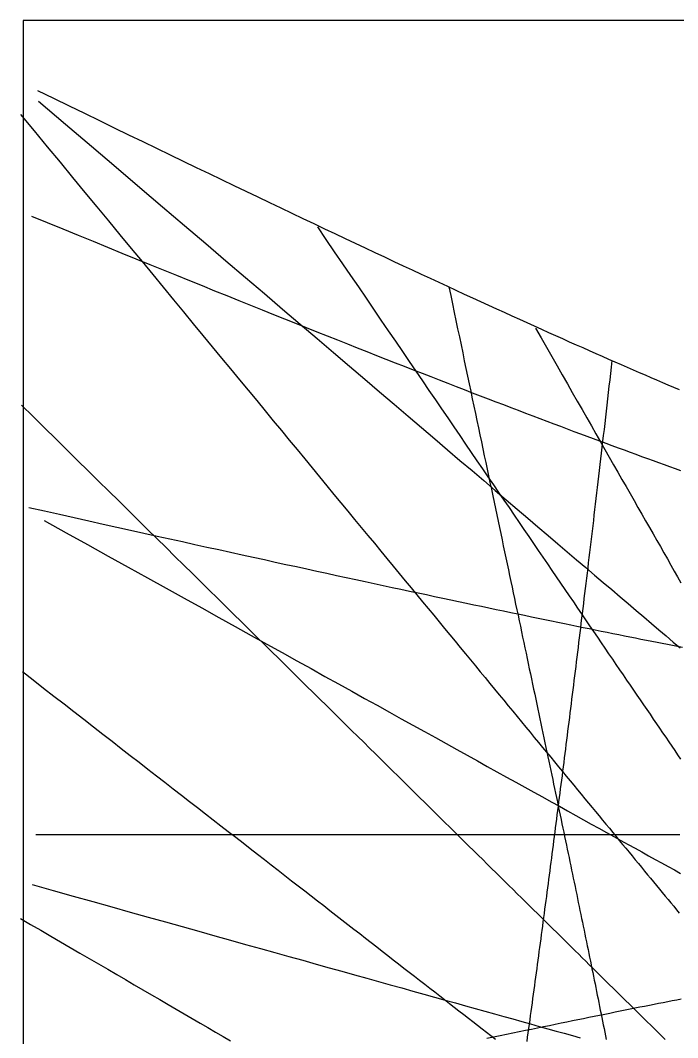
# Model space of a CAD drawing. Header units: millimetres. Extents: x -571 to 571, y -403 to 280.
# Drawn here: x -571.2 to -277.8, y -174.4 to 280 of the extents above; entities that cross this region are included whole.
import ezdxf

# ---------------------------------------------------------------- set-up
doc = ezdxf.new("R2010")
doc.units = ezdxf.units.MM
for name, color, linetype in [('DECL', 30, 'Continuous'), ('HOUR', 7, 'Continuous'), ('HOUR20', 8, 'Continuous'), ('OUTLINE', 7, 'Continuous'), ('RISE', 3, 'Continuous'), ('SET', 2, 'Continuous'), ('TEMP', 5, 'Continuous')]:
    doc.layers.add(name, color=color, linetype=linetype)

msp = doc.modelspace()

# ---------------------------------------------------------------- linework, layer by layer
at = {"layer": 'DECL'}
for points in [[(-563.55, 248.73), (-556.41, 245.23), (-549.42, 241.82), (-542.58, 238.48), (-535.88, 235.21), (-529.33, 232.02), (-522.91, 228.9), (-516.62, 225.85), (-510.45, 222.86), (-504.41, 219.94), (-498.49, 217.08), (-492.68, 214.28), (-486.99, 211.53), (-481.4, 208.85), (-475.92, 206.21), (-470.54, 203.63), (-465.27, 201.11), (-460.08, 198.63), (-454.99, 196.2), (-450, 193.82), (-445.08, 191.48), (-440.26, 189.19), (-435.52, 186.95), (-430.86, 184.74), (-426.28, 182.58), (-421.78, 180.46), (-417.35, 178.37), (-412.99, 176.32), (-408.71, 174.32), (-404.49, 172.34), (-400.34, 170.4), (-396.26, 168.5), (-392.24, 166.63), (-388.28, 164.79), (-384.39, 162.99), (-380.55, 161.21), (-376.77, 159.47), (-373.05, 157.75), (-369.38, 156.06), (-365.77, 154.41), (-362.21, 152.78), (-358.7, 151.17), (-355.24, 149.59), (-351.83, 148.04), (-348.46, 146.52), (-345.15, 145.01), (-341.88, 143.53), (-338.65, 142.08), (-335.47, 140.65), (-332.32, 139.24), (-329.23, 137.85), (-326.17, 136.48), (-323.15, 135.14), (-320.17, 133.81), (-317.23, 132.51), (-314.32, 131.22), (-311.45, 129.96), (-308.62, 128.71), (-305.83, 127.48), (-303.06, 126.27), (-300.33, 125.08), (-297.64, 123.9), (-294.97, 122.74), (-292.34, 121.6), (-289.74, 120.48), (-287.17, 119.37), (-284.62, 118.28), (-282.11, 117.2), (-279.63, 116.14), (-277.17, 115.09)], [(-566.33, 192.59), (-559.22, 189.67), (-552.26, 186.81), (-545.45, 184.02), (-538.79, 181.3), (-532.27, 178.63), (-525.88, 176.02), (-519.62, 173.47), (-513.48, 170.97), (-507.47, 168.53), (-501.58, 166.14), (-495.8, 163.79), (-490.13, 161.5), (-484.57, 159.25), (-479.12, 157.05), (-473.77, 154.9), (-468.51, 152.78), (-463.36, 150.71), (-458.29, 148.68), (-453.32, 146.69), (-448.43, 144.73), (-443.63, 142.82), (-438.91, 140.94), (-434.27, 139.09), (-429.71, 137.28), (-425.23, 135.5), (-420.82, 133.76), (-416.49, 132.05), (-412.23, 130.36), (-408.03, 128.71), (-403.9, 127.09), (-399.84, 125.5), (-395.84, 123.93), (-391.9, 122.39), (-388.02, 120.88), (-384.21, 119.39), (-380.45, 117.93), (-376.74, 116.5), (-373.09, 115.08), (-369.5, 113.69), (-365.95, 112.33), (-362.46, 110.98), (-359.02, 109.66), (-355.62, 108.36), (-352.28, 107.08), (-348.98, 105.82), (-345.72, 104.58), (-342.51, 103.36), (-339.35, 102.16), (-336.22, 100.98), (-333.14, 99.82), (-330.1, 98.67), (-327.09, 97.54), (-324.13, 96.43), (-321.21, 95.34), (-318.32, 94.26), (-315.46, 93.2), (-312.65, 92.15), (-309.87, 91.12), (-307.12, 90.11), (-304.4, 89.1), (-301.72, 88.12), (-299.07, 87.15), (-296.46, 86.19), (-293.87, 85.24), (-291.31, 84.31), (-288.79, 83.4), (-286.29, 82.49), (-283.82, 81.6), (-281.38, 80.72), (-278.96, 79.85), (-276.57, 79)], [(-567.44, 62.44), (-560.53, 60.89), (-553.78, 59.38), (-547.16, 57.9), (-540.69, 56.45), (-534.34, 55.04), (-528.13, 53.66), (-522.04, 52.3), (-516.07, 50.98), (-510.22, 49.68), (-504.48, 48.41), (-498.86, 47.16), (-493.34, 45.94), (-487.92, 44.75), (-482.61, 43.58), (-477.39, 42.43), (-472.27, 41.31), (-467.24, 40.2), (-462.31, 39.12), (-457.45, 38.06), (-452.69, 37.02), (-448, 36), (-443.4, 34.99), (-438.88, 34.01), (-434.43, 33.04), (-430.05, 32.1), (-425.75, 31.17), (-421.52, 30.25), (-417.35, 29.35), (-413.25, 28.47), (-409.22, 27.6), (-405.25, 26.75), (-401.34, 25.91), (-397.5, 25.09), (-393.71, 24.28), (-389.98, 23.49), (-386.3, 22.71), (-382.68, 21.94), (-379.11, 21.18), (-375.6, 20.44), (-372.13, 19.7), (-368.72, 18.98), (-365.35, 18.28), (-362.03, 17.58), (-358.76, 16.89), (-355.53, 16.22), (-352.34, 15.55), (-349.2, 14.9), (-346.11, 14.25), (-343.05, 13.62), (-340.03, 12.99), (-337.06, 12.38), (-334.12, 11.77), (-331.22, 11.17), (-328.35, 10.59), (-325.53, 10.01), (-322.74, 9.43), (-319.98, 8.87), (-317.26, 8.32), (-314.57, 7.77), (-311.91, 7.23), (-309.29, 6.7), (-306.69, 6.18), (-304.13, 5.66), (-301.6, 5.15), (-299.1, 4.65), (-296.62, 4.15), (-294.18, 3.67), (-291.76, 3.18), (-289.37, 2.71), (-287.01, 2.24), (-284.67, 1.78), (-282.36, 1.32), (-280.08, 0.87), (-277.81, 0.43), (-275.58, -0.01)], [(-564.27, -83.6), (-557.68, -83.6), (-551.23, -83.6), (-544.92, -83.6), (-538.73, -83.6), (-532.66, -83.6), (-526.72, -83.6), (-520.9, -83.6), (-515.18, -83.6), (-509.58, -83.6), (-504.08, -83.6), (-498.69, -83.6), (-493.4, -83.6), (-488.21, -83.6), (-483.11, -83.6), (-478.1, -83.6), (-473.18, -83.6), (-468.36, -83.6), (-463.61, -83.6), (-458.95, -83.6), (-454.36, -83.6), (-449.86, -83.6), (-445.43, -83.6), (-441.08, -83.6), (-436.79, -83.6), (-432.58, -83.6), (-428.44, -83.6), (-424.36, -83.6), (-420.34, -83.6), (-416.39, -83.6), (-412.51, -83.6), (-408.68, -83.6), (-404.91, -83.6), (-401.19, -83.6), (-397.54, -83.6), (-393.94, -83.6), (-390.39, -83.6), (-386.89, -83.6), (-383.44, -83.6), (-380.05, -83.6), (-376.7, -83.6), (-373.4, -83.6), (-370.14, -83.6), (-366.93, -83.6), (-363.77, -83.6), (-360.65, -83.6), (-357.57, -83.6), (-354.53, -83.6), (-351.53, -83.6), (-348.57, -83.6), (-345.65, -83.6), (-342.77, -83.6), (-339.92, -83.6), (-337.11, -83.6), (-334.34, -83.6), (-331.6, -83.6), (-328.9, -83.6), (-326.23, -83.6), (-323.59, -83.6), (-320.98, -83.6), (-318.41, -83.6), (-315.86, -83.6), (-313.35, -83.6), (-310.87, -83.6), (-308.41, -83.6), (-305.98, -83.6), (-303.59, -83.6), (-301.21, -83.6), (-298.87, -83.6), (-296.55, -83.6), (-294.26, -83.6), (-291.99, -83.6), (-289.75, -83.6), (-287.53, -83.6), (-285.34, -83.6), (-283.17, -83.6), (-281.02, -83.6), (-278.89, -83.6), (-276.79, -83.6)], [(-362.92, -174.68), (-359.96, -174.06), (-357.05, -173.45), (-354.17, -172.85), (-351.33, -172.26), (-348.52, -171.68), (-345.75, -171.1), (-343.02, -170.53), (-340.32, -169.97), (-337.65, -169.42), (-335.02, -168.88), (-332.42, -168.34), (-329.85, -167.81), (-327.31, -167.29), (-324.8, -166.78), (-322.32, -166.27), (-319.87, -165.77), (-317.45, -165.28), (-315.06, -164.79), (-312.69, -164.31), (-310.36, -163.84), (-308.04, -163.37), (-305.76, -162.91), (-303.5, -162.45), (-301.26, -162), (-299.05, -161.56), (-296.86, -161.12), (-294.7, -160.69), (-292.56, -160.26), (-290.44, -159.84), (-288.35, -159.43), (-286.28, -159.02), (-284.22, -158.61), (-282.19, -158.21), (-280.19, -157.82), (-278.2, -157.42), (-276.23, -157.04)]]:
    msp.add_lwpolyline(points, dxfattribs=at)
at = {"layer": 'HOUR'}
for points in [[(-571.13, 237.98), (-565.11, 230.68), (-559.23, 223.55), (-553.5, 216.6), (-547.91, 209.81), (-542.44, 203.18), (-537.1, 196.7), (-531.89, 190.38), (-526.79, 184.19), (-521.8, 178.14), (-516.93, 172.23), (-512.16, 166.44), (-507.49, 160.78), (-502.92, 155.23), (-498.44, 149.81), (-494.06, 144.49), (-489.77, 139.28), (-485.57, 134.18), (-481.44, 129.18), (-477.4, 124.28), (-473.44, 119.47), (-469.55, 114.76), (-465.74, 110.13), (-462, 105.6), (-458.33, 101.14), (-454.73, 96.77), (-451.19, 92.48), (-447.72, 88.26), (-444.3, 84.12), (-440.95, 80.06), (-437.66, 76.06), (-434.42, 72.13), (-431.24, 68.27), (-428.11, 64.47), (-425.03, 60.74), (-422, 57.07), (-419.03, 53.46), (-416.1, 49.91), (-413.21, 46.41), (-410.38, 42.97), (-407.59, 39.58), (-404.84, 36.25), (-402.13, 32.96), (-399.46, 29.73), (-396.84, 26.54), (-394.25, 23.4), (-391.7, 20.31), (-389.19, 17.27), (-386.72, 14.26), (-384.28, 11.3), (-381.87, 8.39), (-379.5, 5.51), (-377.16, 2.67), (-374.86, -0.13), (-372.58, -2.89), (-370.34, -5.61), (-368.12, -8.29), (-365.94, -10.94), (-363.78, -13.56), (-361.65, -16.14), (-359.55, -18.69), (-357.48, -21.21), (-355.43, -23.69), (-353.41, -26.14), (-351.41, -28.57), (-349.44, -30.96), (-347.49, -33.32), (-345.57, -35.66), (-343.66, -37.97), (-341.79, -40.25), (-339.93, -42.5), (-338.09, -44.73), (-336.28, -46.93), (-334.48, -49.1), (-332.71, -51.26), (-330.96, -53.38), (-329.22, -55.49), (-327.51, -57.57), (-325.81, -59.63), (-324.13, -61.66), (-322.47, -63.68), (-320.83, -65.67), (-319.21, -67.64), (-317.6, -69.59), (-316.01, -71.52), (-314.43, -73.43), (-312.87, -75.32), (-311.33, -77.2), (-309.8, -79.05), (-308.29, -80.88), (-306.79, -82.7), (-305.31, -84.5), (-303.84, -86.28), (-302.38, -88.05), (-300.94, -89.8), (-299.51, -91.53), (-298.1, -93.24), (-296.7, -94.94), (-295.31, -96.63), (-293.93, -98.3), (-292.57, -99.95), (-291.22, -101.59), (-289.88, -103.22), (-288.55, -104.83), (-287.24, -106.42), (-285.93, -108.01), (-284.64, -109.58), (-283.36, -111.13), (-282.08, -112.67), (-280.82, -114.2), (-279.57, -115.72), (-278.33, -117.23), (-277.1, -118.72)], [(-571.24, -121.12), (-566.64, -123.8), (-562.11, -126.43), (-557.65, -129.03), (-553.26, -131.59), (-548.93, -134.11), (-544.67, -136.59), (-540.48, -139.04), (-536.34, -141.45), (-532.26, -143.83), (-528.24, -146.17), (-524.28, -148.48), (-520.37, -150.75), (-516.52, -153), (-512.72, -155.21), (-508.98, -157.39), (-505.28, -159.55), (-501.63, -161.67), (-498.04, -163.77), (-494.48, -165.84), (-490.98, -167.88), (-487.52, -169.89), (-484.1, -171.88), (-480.73, -173.85), (-477.4, -175.79)]]:
    msp.add_lwpolyline(points, dxfattribs=at)
at = {"layer": 'HOUR20'}
for points in [[(-438.61, 187.7), (-434.8, 182.12), (-431.08, 176.65), (-427.42, 171.3), (-423.85, 166.06), (-420.34, 160.92), (-416.91, 155.89), (-413.54, 150.95), (-410.24, 146.12), (-407.01, 141.37), (-403.83, 136.71), (-400.71, 132.15), (-397.66, 127.66), (-394.65, 123.26), (-391.71, 118.94), (-388.81, 114.7), (-385.97, 110.53), (-383.18, 106.44), (-380.43, 102.41), (-377.73, 98.46), (-375.08, 94.57), (-372.48, 90.75), (-369.91, 87), (-367.39, 83.3), (-364.91, 79.66), (-362.47, 76.09), (-360.07, 72.57), (-357.71, 69.11), (-355.38, 65.7), (-353.09, 62.34), (-350.84, 59.04), (-348.62, 55.78), (-346.43, 52.57), (-344.28, 49.42), (-342.16, 46.3), (-340.06, 43.24), (-338, 40.22), (-335.97, 37.24), (-333.97, 34.3), (-331.99, 31.41), (-330.04, 28.55), (-328.12, 25.74), (-326.23, 22.96), (-324.36, 20.22), (-322.52, 17.52), (-320.7, 14.85), (-318.9, 12.22), (-317.13, 9.62), (-315.38, 7.05), (-313.65, 4.52), (-311.95, 2.02), (-310.26, -0.45), (-308.6, -2.88), (-306.96, -5.29), (-305.33, -7.67), (-303.73, -10.02), (-302.15, -12.34), (-300.58, -14.64), (-299.04, -16.91), (-297.51, -19.15), (-296, -21.36), (-294.5, -23.55), (-293.03, -25.72), (-291.56, -27.86), (-290.12, -29.97), (-288.69, -32.07), (-287.28, -34.14), (-285.88, -36.19), (-284.5, -38.21), (-283.13, -40.22), (-281.78, -42.2), (-280.44, -44.16), (-279.12, -46.11), (-277.8, -48.03), (-276.51, -49.93)], [(-341.21, 142.56), (-338.74, 138.23), (-336.32, 133.98), (-333.94, 129.8), (-331.6, 125.7), (-329.3, 121.67), (-327.04, 117.7), (-324.82, 113.81), (-322.64, 109.98), (-320.49, 106.22), (-318.38, 102.52), (-316.3, 98.88), (-314.26, 95.3), (-312.25, 91.78), (-310.27, 88.31), (-308.33, 84.9), (-306.41, 81.54), (-304.53, 78.23), (-302.67, 74.98), (-300.84, 71.77), (-299.04, 68.61), (-297.26, 65.5), (-295.51, 62.43), (-293.79, 59.41), (-292.09, 56.43), (-290.41, 53.49), (-288.76, 50.6), (-287.14, 47.74), (-285.53, 44.93), (-283.95, 42.15), (-282.38, 39.41), (-280.84, 36.71), (-279.32, 34.04), (-277.82, 31.41), (-276.34, 28.82)], [(-570.78, 108.18), (-565.56, 103.03), (-560.44, 97.98), (-555.42, 93.04), (-550.51, 88.19), (-545.69, 83.44), (-540.96, 78.78), (-536.33, 74.21), (-531.78, 69.73), (-527.32, 65.33), (-522.95, 61.02), (-518.65, 56.78), (-514.43, 52.62), (-510.28, 48.53), (-506.21, 44.52), (-502.21, 40.58), (-498.28, 36.7), (-494.42, 32.9), (-490.63, 29.15), (-486.89, 25.47), (-483.22, 21.86), (-479.61, 18.3), (-476.06, 14.8), (-472.57, 11.35), (-469.13, 7.96), (-465.75, 4.63), (-462.42, 1.34), (-459.14, -1.89), (-455.91, -5.08), (-452.73, -8.21), (-449.59, -11.3), (-446.51, -14.34), (-443.47, -17.34), (-440.47, -20.29), (-437.52, -23.2), (-434.61, -26.07), (-431.74, -28.9), (-428.91, -31.69), (-426.12, -34.44), (-423.37, -37.16), (-420.65, -39.83), (-417.97, -42.47), (-415.33, -45.08), (-412.72, -47.65), (-410.15, -50.18), (-407.61, -52.69), (-405.11, -55.16), (-402.63, -57.6), (-400.19, -60.01), (-397.77, -62.39), (-395.39, -64.74), (-393.04, -67.06), (-390.71, -69.35), (-388.41, -71.62), (-386.14, -73.85), (-383.9, -76.06), (-381.68, -78.25), (-379.49, -80.41), (-377.33, -82.55), (-375.19, -84.66), (-373.07, -86.74), (-370.98, -88.81), (-368.91, -90.85), (-366.86, -92.87), (-364.83, -94.86), (-362.83, -96.84), (-360.85, -98.79), (-358.89, -100.72), (-356.95, -102.63), (-355.03, -104.53), (-353.13, -106.4), (-351.25, -108.25), (-349.39, -110.09), (-347.55, -111.9), (-345.73, -113.7), (-343.92, -115.48), (-342.13, -117.24), (-340.36, -118.99), (-338.61, -120.72), (-336.87, -122.43), (-335.15, -124.13), (-333.45, -125.81), (-331.76, -127.47), (-330.08, -129.12), (-328.43, -130.76), (-326.79, -132.37), (-325.16, -133.98), (-323.54, -135.57), (-321.95, -137.15), (-320.36, -138.71), (-318.79, -140.26), (-317.23, -141.79), (-315.69, -143.31), (-314.16, -144.82), (-312.64, -146.32), (-311.13, -147.81), (-309.64, -149.28), (-308.16, -150.74), (-306.69, -152.19), (-305.23, -153.62), (-303.79, -155.05), (-302.35, -156.46), (-300.93, -157.87), (-299.52, -159.26), (-298.12, -160.64), (-296.73, -162.01), (-295.35, -163.37), (-293.98, -164.72), (-292.62, -166.06), (-291.27, -167.39), (-289.93, -168.71), (-288.6, -170.02), (-287.28, -171.33), (-285.97, -172.62), (-284.66, -173.9), (-283.37, -175.18)], [(-570.27, -10.9), (-565.52, -14.6), (-560.85, -18.23), (-556.26, -21.8), (-551.74, -25.31), (-547.31, -28.75), (-542.95, -32.15), (-538.66, -35.48), (-534.44, -38.76), (-530.28, -41.99), (-526.2, -45.17), (-522.18, -48.29), (-518.22, -51.37), (-514.32, -54.4), (-510.49, -57.38), (-506.71, -60.32), (-502.99, -63.21), (-499.32, -66.06), (-495.71, -68.87), (-492.15, -71.64), (-488.64, -74.36), (-485.18, -77.05), (-481.78, -79.7), (-478.42, -82.31), (-475.1, -84.89), (-471.83, -87.43), (-468.61, -89.93), (-465.43, -92.41), (-462.29, -94.84), (-459.2, -97.25), (-456.14, -99.63), (-453.13, -101.97), (-450.15, -104.28), (-447.21, -106.57), (-444.31, -108.82), (-441.45, -111.05), (-438.62, -113.25), (-435.83, -115.42), (-433.07, -117.57), (-430.34, -119.69), (-427.65, -121.78), (-424.98, -123.85), (-422.35, -125.9), (-419.75, -127.92), (-417.18, -129.92), (-414.64, -131.89), (-412.13, -133.84), (-409.65, -135.77), (-407.19, -137.68), (-404.76, -139.57), (-402.36, -141.44), (-399.98, -143.29), (-397.63, -145.11), (-395.3, -146.92), (-393, -148.71), (-390.73, -150.48), (-388.47, -152.23), (-386.24, -153.97), (-384.03, -155.68), (-381.85, -157.38), (-379.69, -159.06), (-377.54, -160.73), (-375.42, -162.38), (-373.32, -164.01), (-371.24, -165.63), (-369.18, -167.23), (-367.14, -168.82), (-365.12, -170.39), (-363.12, -171.94), (-361.14, -173.49), (-359.17, -175.01)]]:
    msp.add_lwpolyline(points, dxfattribs=at)
at = {"layer": 'OUTLINE'}
msp.add_lwpolyline([(-570, -280), (570, -280), (570, 280), (-570, 280)], close=True, dxfattribs=at)
at = {"layer": 'RISE'}
msp.add_lwpolyline([(-307.13, 128.05), (-307.46, 125.15), (-307.79, 122.26), (-308.12, 119.4), (-308.45, 116.57), (-308.77, 113.75), (-309.09, 110.96), (-309.41, 108.19), (-309.73, 105.44), (-310.05, 102.71), (-310.36, 99.99), (-310.67, 97.3), (-310.98, 94.63), (-311.29, 91.98), (-311.6, 89.34), (-311.9, 86.73), (-312.21, 84.13), (-312.51, 81.55), (-312.81, 78.98), (-313.11, 76.43), (-313.4, 73.9), (-313.7, 71.39), (-313.99, 68.89), (-314.29, 66.4), (-314.58, 63.93), (-314.87, 61.48), (-315.16, 59.04), (-315.44, 56.62), (-315.73, 54.2), (-316.01, 51.81), (-316.3, 49.42), (-316.58, 47.05), (-316.86, 44.7), (-317.14, 42.35), (-317.42, 40.02), (-317.7, 37.7), (-317.97, 35.39), (-318.25, 33.09), (-318.52, 30.81), (-318.8, 28.53), (-319.07, 26.27), (-319.34, 24.02), (-319.61, 21.78), (-319.88, 19.55), (-320.15, 17.32), (-320.42, 15.11), (-320.69, 12.91), (-320.95, 10.72), (-321.22, 8.54), (-321.48, 6.37), (-321.75, 4.2), (-322.01, 2.05), (-322.28, -0.1), (-322.54, -2.24), (-322.8, -4.37), (-323.06, -6.49), (-323.32, -8.6), (-323.58, -10.71), (-323.84, -12.81), (-324.1, -14.9), (-324.36, -16.98), (-324.61, -19.06), (-324.87, -21.13), (-325.13, -23.19), (-325.38, -25.25), (-325.64, -27.3), (-325.89, -29.34), (-326.15, -31.38), (-326.4, -33.41), (-326.66, -35.43), (-326.91, -37.45), (-327.16, -39.47), (-327.41, -41.47), (-327.67, -43.48), (-327.92, -45.48), (-328.17, -47.47), (-328.42, -49.46), (-328.67, -51.44), (-328.93, -53.42), (-329.18, -55.39), (-329.43, -57.37), (-329.68, -59.33), (-329.93, -61.29), (-330.18, -63.25), (-330.43, -65.21), (-330.68, -67.16), (-330.93, -69.1), (-331.18, -71.05), (-331.43, -72.99), (-331.68, -74.92), (-331.93, -76.86), (-332.17, -78.79), (-332.42, -80.72), (-332.67, -82.64), (-332.92, -84.57), (-333.17, -86.49), (-333.42, -88.4), (-333.67, -90.32), (-333.92, -92.23), (-334.17, -94.15), (-334.42, -96.06), (-334.67, -97.96), (-334.92, -99.87), (-335.17, -101.78), (-335.42, -103.68), (-335.67, -105.58), (-335.92, -107.48), (-336.17, -109.38), (-336.42, -111.28), (-336.67, -113.18), (-336.92, -115.08), (-337.18, -116.98), (-337.43, -118.87), (-337.68, -120.77), (-337.93, -122.66), (-338.19, -124.56), (-338.44, -126.46), (-338.69, -128.35), (-338.95, -130.25), (-339.2, -132.15), (-339.45, -134.04), (-339.71, -135.94), (-339.97, -137.84), (-340.22, -139.74), (-340.48, -141.64), (-340.73, -143.54), (-340.99, -145.44), (-341.25, -147.34), (-341.51, -149.25), (-341.77, -151.15), (-342.03, -153.06), (-342.29, -154.97), (-342.55, -156.88), (-342.81, -158.8), (-343.07, -160.71), (-343.33, -162.63), (-343.6, -164.55), (-343.86, -166.47), (-344.12, -168.4), (-344.39, -170.32), (-344.66, -172.26), (-344.92, -174.19), (-345.19, -176.13)], dxfattribs=at)
at = {"layer": 'SET'}
for points in [[(-563.1, 243.93), (-551.06, 233.66), (-539.53, 223.83), (-528.49, 214.4), (-517.89, 205.35), (-507.71, 196.67), (-497.92, 188.32), (-488.51, 180.29), (-479.45, 172.56), (-470.72, 165.11), (-462.31, 157.93), (-454.19, 151.01), (-446.35, 144.32), (-438.77, 137.86), (-431.45, 131.61), (-424.36, 125.57), (-417.51, 119.72), (-410.86, 114.05), (-404.42, 108.56), (-398.18, 103.24), (-392.13, 98.08), (-386.25, 93.06), (-380.54, 88.2), (-375, 83.47), (-369.6, 78.87), (-364.36, 74.4), (-359.26, 70.05), (-354.29, 65.82), (-349.46, 61.7), (-344.75, 57.69), (-340.16, 53.77), (-335.68, 49.96), (-331.32, 46.24), (-327.06, 42.61), (-322.91, 39.07), (-318.85, 35.61), (-314.88, 32.24), (-311.01, 28.94), (-307.23, 25.72), (-303.53, 22.56), (-299.91, 19.48), (-296.37, 16.47), (-292.9, 13.52), (-289.51, 10.63), (-286.19, 7.8), (-282.94, 5.04), (-279.76, 2.32), (-276.64, -0.33)], [(-560.65, 56.62), (-550.79, 51.14), (-541.27, 45.85), (-532.06, 40.74), (-523.16, 35.8), (-514.54, 31.01), (-506.2, 26.38), (-498.12, 21.89), (-490.28, 17.54), (-482.68, 13.32), (-475.31, 9.22), (-468.15, 5.25), (-461.19, 1.38), (-454.43, -2.37), (-447.86, -6.02), (-441.47, -9.57), (-435.25, -13.02), (-429.19, -16.38), (-423.3, -19.65), (-417.55, -22.84), (-411.95, -25.95), (-406.49, -28.98), (-401.16, -31.94), (-395.96, -34.82), (-390.88, -37.64), (-385.93, -40.39), (-381.09, -43.07), (-376.35, -45.7), (-371.73, -48.26), (-367.21, -50.77), (-362.79, -53.22), (-358.46, -55.62), (-354.23, -57.97), (-350.08, -60.26), (-346.03, -62.51), (-342.05, -64.72), (-338.16, -66.87), (-334.34, -68.99), (-330.6, -71.06), (-326.93, -73.1), (-323.33, -75.09), (-319.8, -77.04), (-316.34, -78.96), (-312.94, -80.84), (-309.6, -82.69), (-306.33, -84.51), (-303.11, -86.29), (-299.95, -88.04), (-296.84, -89.76), (-293.79, -91.45), (-290.79, -93.11), (-287.84, -94.74), (-284.94, -96.35), (-282.09, -97.92), (-279.28, -99.48), (-276.52, -101)], [(-565.91, -106.04), (-556.64, -108.64), (-547.65, -111.15), (-538.93, -113.6), (-530.46, -115.97), (-522.24, -118.27), (-514.25, -120.51), (-506.48, -122.68), (-498.93, -124.8), (-491.58, -126.85), (-484.43, -128.85), (-477.46, -130.8), (-470.68, -132.7), (-464.06, -134.55), (-457.62, -136.36), (-451.33, -138.11), (-445.19, -139.83), (-439.2, -141.5), (-433.36, -143.14), (-427.65, -144.74), (-422.07, -146.3), (-416.61, -147.82), (-411.28, -149.31), (-406.07, -150.77), (-400.97, -152.19), (-395.98, -153.58), (-391.1, -154.95), (-386.31, -156.28), (-381.63, -157.59), (-377.04, -158.87), (-372.55, -160.13), (-368.14, -161.36), (-363.82, -162.56), (-359.58, -163.75), (-355.43, -164.91), (-351.35, -166.04), (-347.35, -167.16), (-343.42, -168.25), (-339.56, -169.33), (-335.77, -170.39), (-332.05, -171.42), (-328.4, -172.44), (-324.81, -173.44), (-321.27, -174.43)]]:
    msp.add_lwpolyline(points, dxfattribs=at)
at = {"layer": 'TEMP'}
msp.add_lwpolyline([(-379.92, 160.92), (-379.12, 157.09), (-378.33, 153.31), (-377.55, 149.57), (-376.78, 145.87), (-376.02, 142.21), (-375.26, 138.59), (-374.51, 135.01), (-373.77, 131.47), (-373.04, 127.97), (-372.31, 124.5), (-371.59, 121.08), (-370.88, 117.68), (-370.18, 114.32), (-369.48, 111), (-368.79, 107.7), (-368.1, 104.45), (-367.42, 101.22), (-366.75, 98.02), (-366.09, 94.86), (-365.43, 91.73), (-364.77, 88.62), (-364.13, 85.55), (-363.48, 82.5), (-362.85, 79.48), (-362.22, 76.49), (-361.59, 73.53), (-360.97, 70.59), (-360.36, 67.68), (-359.75, 64.79), (-359.15, 61.93), (-358.55, 59.09), (-357.95, 56.28), (-357.37, 53.49), (-356.78, 50.73), (-356.2, 47.99), (-355.63, 45.27), (-355.06, 42.57), (-354.49, 39.89), (-353.93, 37.24), (-353.37, 34.61), (-352.82, 31.99), (-352.27, 29.4), (-351.73, 26.83), (-351.19, 24.27), (-350.65, 21.74), (-350.12, 19.22), (-349.59, 16.73), (-349.07, 14.25), (-348.55, 11.79), (-348.03, 9.35), (-347.52, 6.92), (-347.01, 4.51), (-346.5, 2.12), (-346, -0.26), (-345.5, -2.62), (-345.01, -4.96), (-344.52, -7.29), (-344.03, -9.6), (-343.54, -11.9), (-343.06, -14.18), (-342.58, -16.45), (-342.1, -18.71), (-341.63, -20.95), (-341.16, -23.17), (-340.69, -25.39), (-340.23, -27.59), (-339.77, -29.77), (-339.31, -31.94), (-338.85, -34.11), (-338.4, -36.25), (-337.95, -38.39), (-337.5, -40.51), (-337.06, -42.63), (-336.61, -44.73), (-336.17, -46.81), (-335.74, -48.89), (-335.3, -50.96), (-334.87, -53.01), (-334.44, -55.06), (-334.01, -57.09), (-333.58, -59.12), (-333.16, -61.13), (-332.74, -63.13), (-332.32, -65.13), (-331.91, -67.11), (-331.49, -69.08), (-331.08, -71.05), (-330.67, -73), (-330.26, -74.95), (-329.86, -76.89), (-329.45, -78.82), (-329.05, -80.74), (-328.65, -82.65), (-328.25, -84.55), (-327.86, -86.45), (-327.46, -88.34), (-327.07, -90.22), (-326.68, -92.09), (-326.29, -93.95), (-325.91, -95.81), (-325.52, -97.66), (-325.14, -99.5), (-324.76, -101.34), (-324.38, -103.17), (-324, -104.99), (-323.62, -106.8), (-323.25, -108.61), (-322.88, -110.42), (-322.51, -112.21), (-322.14, -114), (-321.77, -115.78), (-321.4, -117.56), (-321.03, -119.33), (-320.67, -121.1), (-320.31, -122.86), (-319.95, -124.62), (-319.59, -126.37), (-319.23, -128.11), (-318.87, -129.85), (-318.52, -131.58), (-318.16, -133.31), (-317.81, -135.04), (-317.46, -136.76), (-317.11, -138.47), (-316.76, -140.18), (-316.41, -141.89), (-316.07, -143.59), (-315.72, -145.29), (-315.38, -146.98), (-315.03, -148.67), (-314.69, -150.36), (-314.35, -152.04), (-314.01, -153.72), (-313.67, -155.39), (-313.34, -157.07), (-313, -158.73), (-312.67, -160.4), (-312.33, -162.06), (-312, -163.72), (-311.67, -165.37), (-311.34, -167.02), (-311.01, -168.67), (-310.68, -170.32), (-310.35, -171.96), (-310.02, -173.61), (-309.7, -175.25)], dxfattribs=at)

doc.saveas('drawing.dxf')
